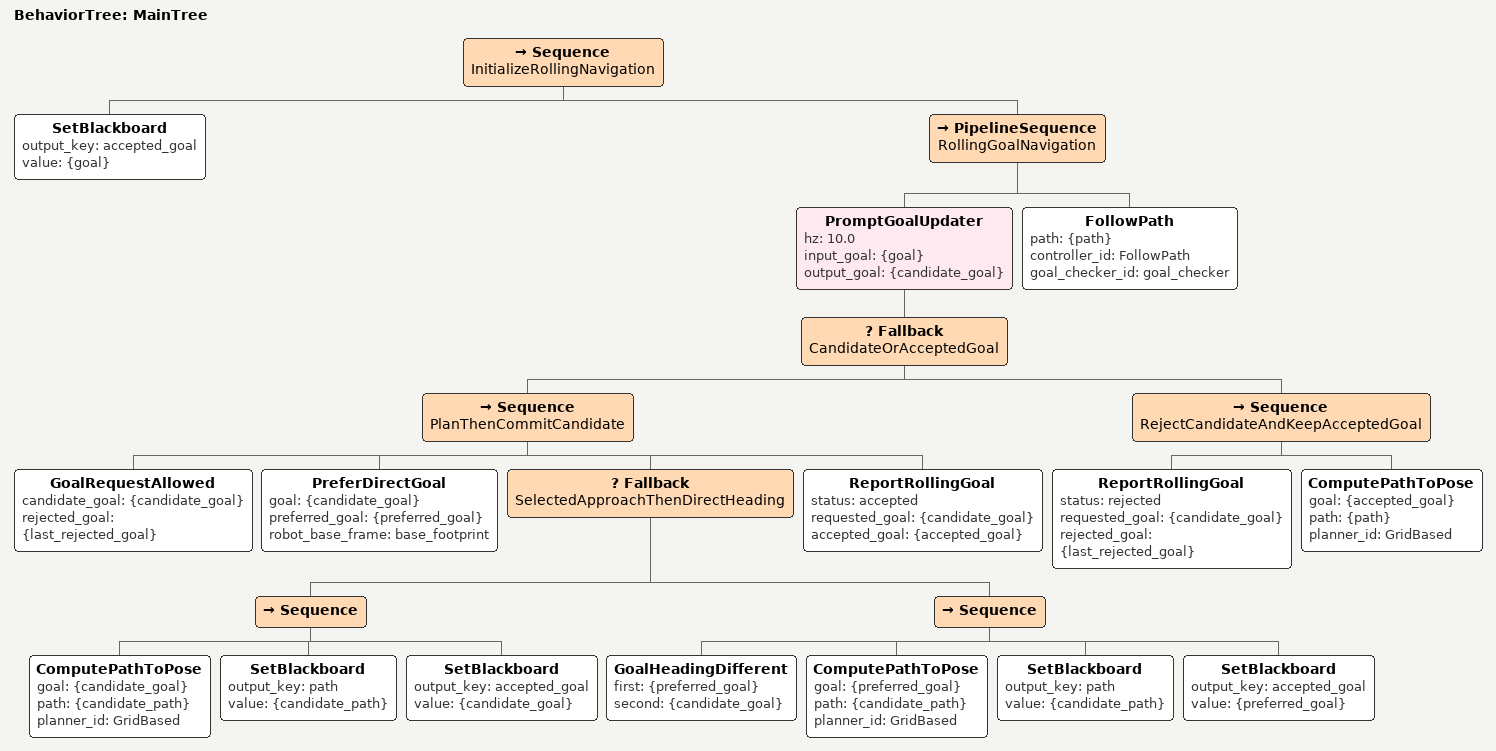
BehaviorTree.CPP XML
<root main_tree_to_execute="MainTree">
  <BehaviorTree ID="MainTree">
    <Sequence name="InitializeRollingNavigation">
      <SetBlackboard output_key="accepted_goal" value="{goal}"/>
      <PipelineSequence name="RollingGoalNavigation">
        <PromptGoalUpdater hz="10.0" input_goal="{goal}" output_goal="{candidate_goal}">
          <Fallback name="CandidateOrAcceptedGoal">
            <Sequence name="PlanThenCommitCandidate">
              <GoalRequestAllowed candidate_goal="{candidate_goal}" rejected_goal="{last_rejected_goal}"/>
              <PreferDirectGoal goal="{candidate_goal}" preferred_goal="{preferred_goal}" robot_base_frame="base_footprint"/>
              <Fallback name="SelectedApproachThenDirectHeading">
                <Sequence>
                  <ComputePathToPose goal="{candidate_goal}" path="{candidate_path}" planner_id="GridBased"/>
                  <SetBlackboard output_key="path" value="{candidate_path}"/>
                  <SetBlackboard output_key="accepted_goal" value="{candidate_goal}"/>
                </Sequence>
                <Sequence>
                  <GoalHeadingDifferent first="{preferred_goal}" second="{candidate_goal}"/>
                  <ComputePathToPose goal="{preferred_goal}" path="{candidate_path}" planner_id="GridBased"/>
                  <SetBlackboard output_key="path" value="{candidate_path}"/>
                  <SetBlackboard output_key="accepted_goal" value="{preferred_goal}"/>
                </Sequence>
              </Fallback>
              <ReportRollingGoal status="accepted" requested_goal="{candidate_goal}" accepted_goal="{accepted_goal}"/>
            </Sequence>
            <Sequence name="RejectCandidateAndKeepAcceptedGoal">
              <ReportRollingGoal status="rejected" requested_goal="{candidate_goal}" rejected_goal="{last_rejected_goal}"/>
              <ComputePathToPose goal="{accepted_goal}" path="{path}" planner_id="GridBased"/>
            </Sequence>
          </Fallback>
        </PromptGoalUpdater>
        <FollowPath path="{path}" controller_id="FollowPath" goal_checker_id="goal_checker"/>
      </PipelineSequence>
    </Sequence>
  </BehaviorTree>
</root>
